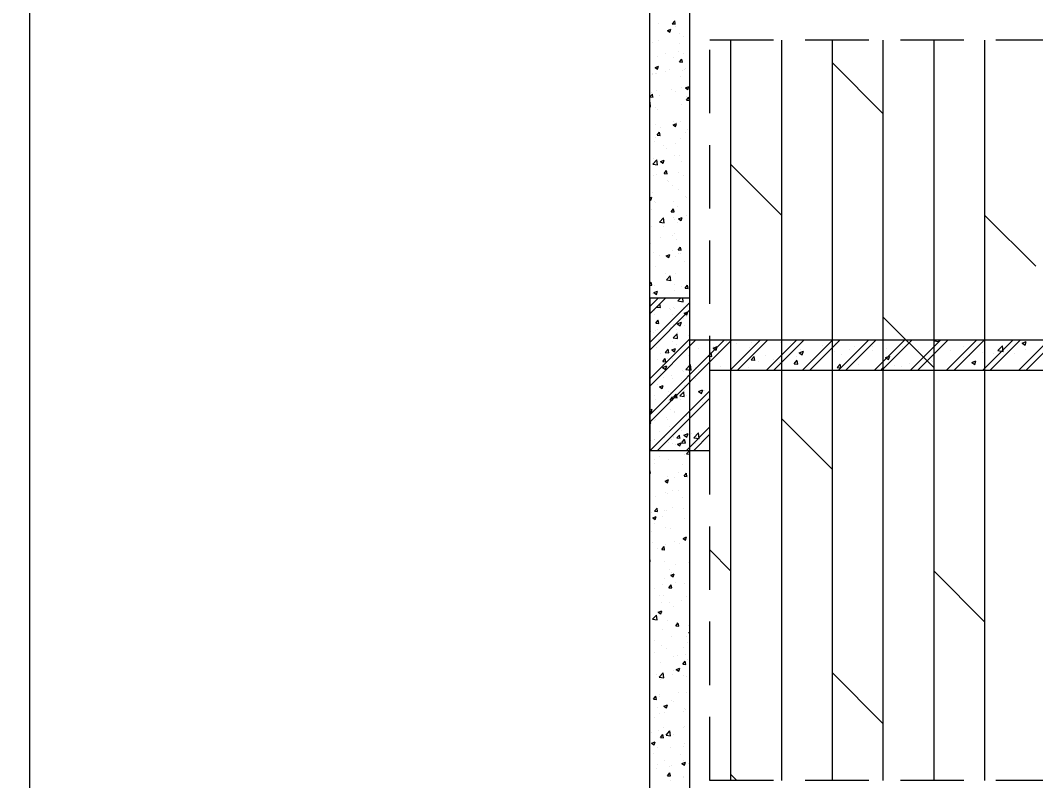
# Model space of a CAD drawing. Header units: millimetres. Extents: x 115500 to 206800, y -6300 to 53700.
# Drawn here: x 120652 to 125730, y 24099 to 27898 of the extents above; entities that cross this region are included whole.
import ezdxf

# ---------------------------------------------------------------- set-up
doc = ezdxf.new("R2010")
doc.units = ezdxf.units.MM
doc.linetypes.add('HIDDEN2', pattern=[4.7625, 3.175, -1.5875])
doc.layers.get('Defpoints').update_dxf_attribs({"color": 151, "lineweight": 9})
for name, color, linetype, lineweight in [('HT_Dim Grid$0$NDC_S_DIM', 1, 'Continuous', 15), ('NDC_S_BEAM', 3, 'HIDDEN2', 20), ('NDC_S_DIM', 1, 'Continuous', 15), ('NDC_S_HATCH MATERIAL', 8, 'Continuous', 13), ('NDC_S_SLAB', 2, 'Continuous', 20)]:
    doc.layers.add(name, color=color, linetype=linetype, lineweight=lineweight)
doc.styles.add('HT_Dim Grid$0$NDC_DIM', font='', dxfattribs={"width": 0.75})
doc.styles.get('HT_Dim Grid$0$NDC_DIM').set_extended_font_data('Dotum')
doc.dimstyles.new('HT_Dim Grid$0$NDC_dim_150', dxfattribs={"dimscale": 150, "dimtxt": 2.5, "dimasz": 1.5, "dimexe": 1.5, "dimexo": 2.5, "dimgap": 1, "dimtad": 1, "dimdec": 0, "dimzin": 0, "dimdsep": 46, "dimtxsty": 'HT_Dim Grid$0$NDC_DIM', "dimblk": 'HT_Dim Grid$0$DIMMARK', "dimcen": 0.09, "dimdle": 1.2, "dimclrd": 1, "dimclre": 1, "dimclrt": 3, "dimadec": 0, "dimazin": 0, "dimtfac": 1, "dimtdec": 0, "dimtix": 1, "dimtofl": 0, "dimtmove": 0, "dimatfit": 3, "dimfxl": 8, "dimfxlon": 1, "dimtolj": 1, "dimtzin": 0, "dimarcsym": 0})

# ---------------------------------------------------------------- blocks, each defined once
blk = doc.blocks.new('HT_Dim Grid$0$DIMMARK')
at = {"layer": 'HT_Dim Grid$0$NDC_S_DIM', "color": 1}
blk.add_line((-1.5, 0), (1, 0), dxfattribs=at)
at = {"layer": 'HT_Dim Grid$0$NDC_S_DIM', "color": 2, "const_width": 0.1}
blk.add_lwpolyline([(-0.424, -0.424), (0.424, 0.424)], dxfattribs=at)
blk = doc.blocks.new('*D50')
at = {"layer": 'Defpoints', "color": 0, "ltscale": 200, "transparency": 16777216}
for p in [(117900, 38500), (130700, 38500), (130700, 8900)]:
    blk.add_point(p, dxfattribs=at)
at = {"layer": 'HT_Dim Grid$0$NDC_S_DIM', "color": 1, "lineweight": -2, "ltscale": 200, "transparency": 16777216}
for p, q in [((119100, 38500), (117675, 38500)), ((117900, 9125), (117900, 38275)), ((119100, 8900), (117675, 8900))]:
    blk.add_line(p, q, dxfattribs=at)
at = {"layer": 'HT_Dim Grid$0$NDC_S_DIM', "color": 1, "lineweight": -2, "ltscale": 200, "transparency": 16777216, "xscale": 225, "yscale": 225, "zscale": 225}
for p, rotation in [((117900, 38500), 90), ((117900, 8900), 270)]:
    blk.add_blockref('HT_Dim Grid$0$DIMMARK', p, dxfattribs=dict(at, rotation=rotation))
at = {"layer": 'HT_Dim Grid$0$NDC_S_DIM', "color": 3, "ltscale": 200, "transparency": 16777216, "insert": (117562.2, 23700), "char_height": 375, "attachment_point": 5, "rotation": 90, "style": 'HT_Dim Grid$0$NDC_DIM'}
blk.add_mtext('\\A1;29600', dxfattribs=at)
blk = doc.blocks.new('*D70')
at = {"layer": 'Defpoints', "color": 0, "ltscale": 200, "transparency": 16777216}
for p in [(119100, 28200), (130700, 28200), (130700, 19200)]:
    blk.add_point(p, dxfattribs=at)
at = {"layer": 'HT_Dim Grid$0$NDC_S_DIM', "color": 1, "lineweight": -2, "ltscale": 200, "transparency": 16777216}
for p, q in [((120300, 28200), (118875, 28200)), ((119100, 19425), (119100, 27975)), ((120300, 19200), (118875, 19200))]:
    blk.add_line(p, q, dxfattribs=at)
at = {"layer": 'HT_Dim Grid$0$NDC_S_DIM', "color": 1, "lineweight": -2, "ltscale": 200, "transparency": 16777216, "xscale": 225, "yscale": 225, "zscale": 225}
for p, rotation in [((119100, 28200), 90), ((119100, 19200), 270)]:
    blk.add_blockref('HT_Dim Grid$0$DIMMARK', p, dxfattribs=dict(at, rotation=rotation))
at = {"layer": 'HT_Dim Grid$0$NDC_S_DIM', "color": 3, "ltscale": 200, "transparency": 16777216, "insert": (118762.2, 23700), "char_height": 375, "attachment_point": 5, "rotation": 90, "style": 'HT_Dim Grid$0$NDC_DIM'}
blk.add_mtext('\\A1;9000', dxfattribs=at)

msp = doc.modelspace()

# ---------------------------------------------------------------- linework, layer by layer
at = {"layer": 'Defpoints'}
msp.add_lwpolyline([(120700, 48500), (201600, 48500), (201600, -1100), (120700, -1100)], close=True, dxfattribs=at)
msp.add_lwpolyline([(120700, 48500), (201600, 48500), (201600, -1100), (120700, -1100)], close=True, dxfattribs=at)
at = {"layer": 'NDC_S_BEAM', "ltscale": 100}
for p, q in [((126800, 27800), (124100, 27800)), ((124100, 24100), (124100, 27800)), ((126800, 24100), (124100, 24100))]:
    msp.add_line(p, q, dxfattribs=at)
at = {"layer": 'NDC_S_DIM', "ltscale": 100}
for p, q in [((124000, 26509.8), (123800, 26509.8)), ((123800, 26509.8), (123800, 25749.8)), ((124000, 26299.8), (124000, 26509.8)), ((126800, 26299.8), (124000, 26299.8)), ((124100, 25749.8), (124100, 26149.8)), ((124100, 26149.8), (126800, 26149.8)), ((123800, 25749.8), (124100, 25749.8))]:
    msp.add_line(p, q, dxfattribs=at)
at = {"layer": 'NDC_S_HATCH MATERIAL', "linetype": 'Continuous', "ltscale": 100}
for p, q in [((123845, 27884.4), (123845, 27884.4)), ((123912.8, 27881.6), (123925.1, 27896.2)), ((123912.8, 27881.6), (123928, 27880.2)), ((123916.2, 27884.5), (123916.2, 27884.5)), ((123927.7, 27880.2), (123924.8, 27896.1)), ((123888.3, 27847.5), (123906.1, 27854.3)), ((123888.3, 27847.4), (123900.9, 27838.9)), ((123900.9, 27838.9), (123906, 27854.2)), ((123927.5, 27866.3), (123927.5, 27866.3)), ((123947.2, 27832.3), (123947.2, 27832.3)), ((123812.1, 27789.5), (123812.1, 27789.5)), ((123841.9, 27799.9), (123841.9, 27799.9)), ((123947.7, 27783.8), (123947.7, 27783.8)), ((123970.2, 27816.1), (123970.2, 27816.1)), ((124206, 24100), (124206, 27800)), ((124460, 24100), (124460, 27800)), ((124714, 24100), (124714, 27800)), ((124968, 24100), (124968, 27800)), ((125222, 24100), (125222, 27800)), ((125476, 24100), (125476, 27800)), ((123880.4, 27732.1), (123880.4, 27732.1)), ((123943.9, 27740.5), (123943.9, 27740.5)), ((123967.2, 27731.6), (123967.2, 27731.6)), ((123838.9, 27715.3), (123838.9, 27715.3)), ((123917.1, 27714.7), (123917.1, 27714.7)), ((123948.1, 27690.5), (123960.3, 27705.1)), ((123948.1, 27690.5), (123963.2, 27689.2)), ((123963, 27689.1), (123960, 27705)), ((124967.9, 27431.9), (124713.9, 27685.9)), ((123813.5, 27631.9), (123813.5, 27631.9)), ((123816.2, 27625.6), (123816.2, 27625.6)), ((123826.5, 27663.3), (123844.3, 27670.1)), ((123826.5, 27663.2), (123839.1, 27654.7)), ((123829.8, 27633.5), (123829.8, 27633.5)), ((123835.8, 27630.8), (123835.8, 27630.8)), ((123839.1, 27654.7), (123844.2, 27670)), ((123877.1, 27640.3), (123877.1, 27640.3)), ((123898.2, 27654), (123898.2, 27654)), ((123964.1, 27647), (123964.1, 27647)), ((123973.3, 27653), (123973.3, 27653)), ((123977.9, 27659), (123977.9, 27659)), ((123951.8, 27619.9), (123951.8, 27619.9)), ((123801.1, 27515.4), (123813.4, 27530)), ((123810.3, 27540.1), (123810.3, 27540.1)), ((123816, 27514), (123813.1, 27529.9)), ((123832.7, 27546.2), (123832.7, 27546.2)), ((123847.7, 27524.9), (123847.7, 27524.9)), ((123906.5, 27552.8), (123906.5, 27552.8)), ((123926.8, 27544.6), (123926.8, 27544.6)), ((123961, 27562.5), (123961, 27562.5)), ((123978.1, 27561), (123995.9, 27567.9)), ((123978.1, 27561), (123990.7, 27552.4)), ((123990.7, 27552.4), (123995.9, 27567.8)), ((123800, 27488.2), (123801.8, 27490.1)), ((123801.1, 27515.4), (123816.3, 27514.1)), ((123804.5, 27465.9), (123801.7, 27490)), ((123957.9, 27477.9), (123957.9, 27477.9)), ((123983.3, 27519.1), (123983.3, 27519.1)), ((123983.3, 27499.5), (123995.5, 27514)), ((123983.3, 27499.4), (123998.5, 27498.1)), ((123998.2, 27498.1), (123995.3, 27514)), ((123800, 27466.7), (123804.6, 27466)), ((123829.6, 27461.7), (123829.6, 27461.7)), ((123839.7, 27452.6), (123839.7, 27452.6)), ((123826.5, 27377.1), (123826.5, 27377.1)), ((123916.3, 27393.1), (123916.3, 27393.1)), ((123916.3, 27376.8), (123934.1, 27383.7)), ((123916.3, 27376.8), (123928.9, 27368.2)), ((123928.9, 27368.2), (123934.1, 27383.6)), ((123933.3, 27373.5), (123933.3, 27373.5)), ((123933.8, 27389.3), (123933.8, 27389.3)), ((123954.8, 27393.4), (123954.8, 27393.4)), ((123996.9, 27381.9), (123996.9, 27381.9)), ((123836.4, 27324.3), (123848.6, 27338.9)), ((123836.4, 27324.3), (123851.5, 27323)), ((123851.3, 27323), (123848.3, 27338.9)), ((123851.8, 27361), (123851.8, 27361)), ((123977.2, 27337.3), (123977.2, 27337.3)), ((123987.4, 27355.2), (123987.4, 27355.2)), ((123823.4, 27292.5), (123823.4, 27292.5)), ((123829, 27311.9), (123829, 27311.9)), ((123866.5, 27273.4), (123866.5, 27273.4)), ((123930, 27281.7), (123930, 27281.7)), ((123951.7, 27308.8), (123951.7, 27308.8)), ((123883.3, 27260.2), (123883.3, 27260.2)), ((123926, 27223), (123926, 27223)), ((123948.6, 27224.3), (123948.6, 27224.3)), ((123815.6, 27180.1), (123838.2, 27176.6)), ((123815.7, 27180), (123835.5, 27200.6)), ((123820.3, 27208), (123820.3, 27208)), ((123838.2, 27176.5), (123835.4, 27200.6)), ((123854.5, 27192.6), (123872.3, 27199.5)), ((123854.5, 27192.6), (123867.1, 27184.1)), ((123863.2, 27181.6), (123863.2, 27181.6)), ((123867.1, 27184.1), (123872.3, 27199.4)), ((123959.4, 27194.2), (123959.4, 27194.2)), ((124459.9, 26923.9), (124205.9, 27177.9)), ((123817.2, 27123.4), (123817.2, 27123.4)), ((123833.8, 27130.4), (123833.8, 27130.4)), ((123871.6, 27133.3), (123883.9, 27147.9)), ((123871.6, 27133.3), (123886.8, 27131.9)), ((123886.5, 27131.9), (123883.6, 27147.8)), ((123945.5, 27139.7), (123945.5, 27139.7)), ((123969.4, 27124.7), (123969.4, 27124.7)), ((123887.4, 27096.3), (123887.4, 27096.3)), ((123892.6, 27094), (123892.6, 27094)), ((123915.6, 27071.5), (123915.6, 27071.5)), ((123800, 27011.3), (123810.5, 27015.3)), ((123805.3, 26999.9), (123810.5, 27015.2)), ((123814.1, 27038.9), (123814.1, 27038.9)), ((123942.4, 27055.1), (123942.4, 27055.1)), ((123976.4, 27015.7), (123976.4, 27015.7)), ((123986.2, 27015), (123986.2, 27015)), ((123800, 27003.4), (123805.3, 26999.9)), ((123825.8, 26993.9), (123825.8, 26993.9)), ((123828.3, 26990.3), (123828.3, 26990.3)), ((123918.9, 26995.6), (123918.9, 26995.6)), ((123939.4, 26970.6), (123939.4, 26970.6)), ((123811.1, 26954.3), (123811.1, 26954.3)), ((123849.4, 26890.5), (123869.2, 26911.1)), ((123871.9, 26887), (123869.1, 26911.1)), ((123906.8, 26942.2), (123919.1, 26956.8)), ((123906.8, 26942.2), (123922, 26940.9)), ((123921.7, 26940.8), (123918.8, 26956.8)), ((123919.4, 26914.8), (123919.4, 26914.8)), ((123944.3, 26906.2), (123962.1, 26913)), ((123956.9, 26897.6), (123962.1, 26913)), ((123983, 26923.2), (123983, 26923.2)), ((125729.9, 26669.9), (125475.9, 26923.9)), ((123808, 26869.8), (123808, 26869.8)), ((123849.3, 26890.6), (123871.9, 26887.1)), ((123869.4, 26865.8), (123869.4, 26865.8)), ((123925.3, 26901.4), (123925.3, 26901.4)), ((123936.3, 26886), (123936.3, 26886)), ((123944.3, 26906.1), (123956.9, 26897.6)), ((123852.6, 26814.6), (123852.6, 26814.6)), ((123916.1, 26823), (123916.1, 26823)), ((123923, 26831.7), (123923, 26831.7)), ((123804.9, 26785.2), (123804.9, 26785.2)), ((123933.2, 26801.5), (123933.2, 26801.5)), ((123942.1, 26751.2), (123954.3, 26765.8)), ((123957, 26749.8), (123954, 26765.7)), ((123818.9, 26736.7), (123818.9, 26736.7)), ((123849.3, 26722.8), (123849.3, 26722.8)), ((123882.5, 26722), (123900.3, 26728.8)), ((123882.5, 26721.9), (123895.1, 26713.4)), ((123895.1, 26713.4), (123900.3, 26728.8)), ((123914.8, 26749.8), (123914.8, 26749.8)), ((123930.1, 26716.9), (123930.1, 26716.9)), ((123942.1, 26751.2), (123957.3, 26749.8)), ((123945.5, 26735.5), (123945.5, 26735.5)), ((123954.5, 26731), (123954.5, 26731)), ((123801.8, 26700.7), (123801.8, 26700.7)), ((123827.5, 26668.6), (123827.5, 26668.6)), ((123975.7, 26694), (123975.7, 26694)), ((123878.7, 26635.3), (123878.7, 26635.3)), ((123883, 26601), (123902.8, 26621.6)), ((123905.6, 26597.5), (123902.8, 26621.6)), ((123927, 26632.4), (123927, 26632.4)), ((123800, 26581.8), (123807.4, 26590.6)), ((123800, 26575.6), (123810.3, 26574.7)), ((123810, 26574.7), (123807.1, 26590.6)), ((123823, 26572.8), (123823, 26572.8)), ((123883, 26601.1), (123905.6, 26597.6)), ((123905, 26601.2), (123905, 26601.2)), ((123924.5, 26579.7), (123924.5, 26579.7)), ((123958.6, 26567.1), (123958.6, 26567.1)), ((123972.3, 26556.2), (123972.3, 26556.2)), ((123977.3, 26560.1), (123989.6, 26574.7)), ((123977.3, 26560.1), (123992.5, 26558.8)), ((123992.2, 26558.7), (123989.3, 26574.6)), ((123800, 26431.4), (123878.4, 26509.8)), ((123800, 26468.1), (123841.6, 26509.8)), ((123811.9, 26535.1), (123811.9, 26535.1)), ((123820.7, 26537.8), (123838.5, 26544.6)), ((123820.7, 26537.7), (123833.3, 26529.2)), ((123833.3, 26529.2), (123838.5, 26544.6)), ((123923.9, 26547.8), (123923.9, 26547.8)), ((123940.4, 26496.3), (123953.3, 26509.8)), ((123967.1, 26492.1), (123965, 26509.8)), ((123800, 26287.8), (124000, 26487.8)), ((123835.2, 26464.5), (123849.7, 26481.7)), ((123835.2, 26464.5), (123853.1, 26462.9)), ((123849.4, 26502.3), (123849.4, 26502.3)), ((123853.1, 26462.8), (123849.7, 26481.6)), ((123854.5, 26472.1), (123854.5, 26472.1)), ((123900, 26457.5), (123900, 26457.5)), ((123905.5, 26456), (123905.5, 26456)), ((123920.8, 26463.3), (123920.8, 26463.3)), ((123922.5, 26461), (123922.5, 26461)), ((123940.4, 26496.3), (123967.1, 26492.2)), ((123969.1, 26464.4), (123969.1, 26464.4)), ((123990.1, 26466.3), (123990.1, 26466.3)), ((123800, 26251.1), (124000, 26451.1)), ((123824.9, 26447.6), (123824.9, 26447.6)), ((123825.6, 26427.4), (123825.6, 26427.4)), ((123914.1, 26428.2), (123914.1, 26428.2)), ((123970.7, 26409.9), (123970.7, 26409.9)), ((123972.3, 26435.6), (123990.1, 26442.4)), ((123972.3, 26435.5), (123984.9, 26427)), ((123984.9, 26427), (123990.1, 26442.3)), ((123985.7, 26420.7), (123985.7, 26420.7)), ((123999.8, 26423.5), (123999.8, 26423.5)), ((125221.9, 26161.9), (124967.9, 26415.9)), ((123830.4, 26385), (123842.6, 26399.6)), ((123830.4, 26385), (123845.6, 26383.7)), ((123838.7, 26355.9), (123838.7, 26355.9)), ((123845.3, 26383.6), (123842.4, 26399.5)), ((123845.8, 26402.4), (123845.8, 26402.4)), ((123902.2, 26364.2), (123902.2, 26364.2)), ((123917.7, 26378.7), (123917.7, 26378.7)), ((123934.7, 26354.1), (123934.7, 26354.1)), ((123937.6, 26381.9), (123958.6, 26389.9)), ((123937.6, 26381.9), (123952.5, 26371.8)), ((123952.5, 26371.7), (123958.6, 26389.8)), ((123974.9, 26372.4), (123974.9, 26372.4)), ((123998.4, 26376.9), (123998.4, 26376.9)), ((123800, 26107.5), (124000, 26307.5)), ((123805, 26342.3), (123805, 26342.3)), ((123821.1, 26339.2), (123821.1, 26339.2)), ((123826.8, 26347), (123826.8, 26347)), ((123842.1, 26302.6), (123842.1, 26302.6)), ((123858.6, 26308.2), (123858.6, 26308.2)), ((123862.8, 26308.5), (123862.8, 26308.5)), ((123916.7, 26311.6), (123936.5, 26332.2)), ((123916.7, 26311.7), (123939.3, 26308.2)), ((123939.2, 26308.1), (123936.4, 26332.2)), ((123940.6, 26336.5), (123940.6, 26336.5)), ((123994.2, 26302.4), (123994.2, 26302.4)), ((123996.1, 26323.7), (123996.1, 26323.7)), ((123800, 26070.8), (124029, 26299.8)), ((123800, 25890.5), (124209.3, 26299.8)), ((123800, 25927.2), (124172.5, 26299.8)), ((123835.4, 26264.1), (123835.4, 26264.1)), ((123876.8, 26238.8), (123891.3, 26256.1)), ((123894.8, 26237.2), (123891.3, 26256)), ((123910.5, 26251.4), (123928.3, 26258.2)), ((123910.5, 26251.3), (123923.1, 26242.8)), ((123914.6, 26294.1), (123914.6, 26294.1)), ((123923.1, 26242.8), (123928.3, 26258.1)), ((123923.8, 26258.1), (123923.8, 26258.1)), ((123931.6, 26276.7), (123931.6, 26276.7)), ((124045.3, 26260.7), (124045.3, 26260.7)), ((124116.6, 26261.1), (124137.6, 26269.1)), ((124116.6, 26261.1), (124131.6, 26251)), ((124120.4, 26270.6), (124120.4, 26270.6)), ((124131.6, 26250.9), (124137.7, 26269)), ((124133.3, 26260.9), (124133.3, 26260.9)), ((124183.1, 26294.9), (124183.1, 26294.9)), ((124202.9, 26149.8), (124352.9, 26299.8)), ((124234, 26285.6), (124234, 26285.6)), ((124239.6, 26149.8), (124389.6, 26299.8)), ((124299.8, 26265.5), (124299.8, 26265.5)), ((124308.2, 26290.9), (124308.2, 26290.9)), ((124343.2, 26288.2), (124343.2, 26288.2)), ((124383.2, 26149.8), (124533.2, 26299.8)), ((124419.9, 26149.8), (124569.9, 26299.8)), ((124453.9, 26286.6), (124453.9, 26286.6)), ((124503.4, 26281.4), (124503.4, 26281.4)), ((124555.1, 26255.1), (124555.1, 26255.1)), ((124563.5, 26149.8), (124713.5, 26299.8)), ((124600.2, 26149.8), (124750.2, 26299.8)), ((124663.5, 26274.6), (124663.5, 26274.6)), ((124730, 26285.1), (124730, 26285.1)), ((124743.8, 26149.8), (124893.8, 26299.8)), ((124780.5, 26149.8), (124930.5, 26299.8)), ((124797.8, 26251.9), (124797.8, 26251.9)), ((124823.7, 26267.9), (124823.7, 26267.9)), ((124911.5, 26266.8), (124911.5, 26266.8)), ((124924.1, 26149.8), (125074.1, 26299.8)), ((124960.9, 26149.8), (125110.9, 26299.8)), ((124983.8, 26261.1), (124983.8, 26261.1)), ((125063.1, 26268.8), (125063.1, 26268.8)), ((125100.9, 26291.8), (125100.9, 26291.8)), ((125104.4, 26149.8), (125254.4, 26299.8)), ((125141.2, 26149.8), (125291.2, 26299.8)), ((125144, 26254.3), (125144, 26254.3)), ((125218.9, 26291.3), (125218.9, 26291.3)), ((125221.1, 26297.7), (125223.1, 26299.8)), ((125221.1, 26297.7), (125247.8, 26293.5)), ((125245.8, 26299.8), (125245.9, 26299.7)), ((125245.9, 26299.6), (125246, 26299.8)), ((125247.8, 26293.5), (125247, 26299.8)), ((125284.7, 26149.8), (125434.7, 26299.8)), ((125321.5, 26149.8), (125471.5, 26299.8)), ((125369.4, 26270.2), (125369.4, 26270.2)), ((125465, 26149.8), (125615, 26299.8)), ((125501.8, 26149.8), (125651.8, 26299.8)), ((125541.2, 26248), (125564.6, 26272.4)), ((125567.9, 26243.8), (125564.6, 26272.3)), ((125645.4, 26149.8), (125795.4, 26299.8)), ((125662.1, 26285.8), (125683.1, 26293.8)), ((125662.1, 26285.8), (125677, 26275.7)), ((125676.7, 26254.2), (125676.7, 26254.2)), ((125677.1, 26275.6), (125683.1, 26293.7)), ((125682.1, 26149.8), (125832.1, 26299.8)), ((123838.5, 26202.7), (123838.5, 26202.7)), ((123855.8, 26235.8), (123855.8, 26235.8)), ((123865.6, 26193.9), (123877.9, 26208.5)), ((123876.8, 26238.8), (123894.7, 26237.3)), ((123880.5, 26192.5), (123877.6, 26208.5)), ((123890.1, 26207.4), (123890.1, 26207.4)), ((123911.6, 26209.6), (123911.6, 26209.6)), ((123958.3, 26230.9), (123958.3, 26230.9)), ((123992.5, 26223.8), (123992.5, 26223.8)), ((124092, 26220), (124106.5, 26237.2)), ((124092, 26220), (124109.9, 26218.4)), ((124109.9, 26218.3), (124106.5, 26237.1)), ((124144, 26243), (124144, 26243)), ((124307.2, 26201.2), (124321.6, 26218.4)), ((124307.2, 26201.2), (124325.1, 26199.6)), ((124325.1, 26199.5), (124321.7, 26218.3)), ((124380.1, 26225.1), (124380.1, 26225.1)), ((124419.7, 26202.1), (124419.7, 26202.1)), ((124533.3, 26217.1), (124533.3, 26217.1)), ((124547.8, 26237), (124568.8, 26245.1)), ((124547.8, 26237), (124562.7, 26227)), ((124562.7, 26226.9), (124568.8, 26245)), ((124601.8, 26206), (124601.8, 26206)), ((124722.7, 26242), (124722.7, 26242)), ((124757.6, 26228.5), (124757.6, 26228.5)), ((124911.6, 26249.6), (124911.6, 26249.6)), ((124978.9, 26213), (124999.9, 26221.1)), ((124978.9, 26213), (124993.8, 26203)), ((124993.9, 26202.9), (124999.9, 26221)), ((125019.5, 26210.2), (125019.5, 26210.2)), ((125194.5, 26240.2), (125194.5, 26240.2)), ((125304.1, 26247.6), (125304.1, 26247.6)), ((125369.3, 26212.5), (125369.3, 26212.5)), ((125400.2, 26223.3), (125400.2, 26223.3)), ((125464.3, 26240.8), (125464.3, 26240.8)), ((125475.3, 26233.1), (125475.3, 26233.1)), ((125520.9, 26231.7), (125520.9, 26231.7)), ((125541.2, 26248), (125567.9, 26243.9)), ((125588.9, 26248.1), (125588.9, 26248.1)), ((125624.4, 26234), (125624.4, 26234)), ((123804.4, 26155.2), (123804.4, 26155.2)), ((123864.6, 26164.3), (123885.6, 26172.4)), ((123864.6, 26164.3), (123879.5, 26154.2)), ((123864.8, 26176.5), (123864.8, 26176.5)), ((123865.6, 26193.9), (123880.8, 26192.6)), ((123879.5, 26154.1), (123885.6, 26172.3)), ((123980.2, 26154.4), (124003.5, 26178.8)), ((123980.2, 26154.4), (124006.8, 26150.3)), ((124006.9, 26150.2), (124003.5, 26178.7)), ((124030.2, 26165), (124030.2, 26165)), ((124041.5, 26152.3), (124041.5, 26152.3)), ((124155.1, 26167.3), (124155.1, 26167.3)), ((124205.1, 26195), (124205.1, 26195)), ((124296.2, 26165.6), (124296.2, 26165.6)), ((124344.6, 26192.2), (124344.6, 26192.2)), ((124450.2, 26186.8), (124450.2, 26186.8)), ((124522.3, 26182.4), (124536.8, 26199.6)), ((124522.3, 26182.4), (124540.3, 26180.8)), ((124540.3, 26180.7), (124536.8, 26199.5)), ((124669.6, 26150.1), (124669.6, 26150.1)), ((124737.5, 26163.5), (124752, 26180.8)), ((124737.5, 26163.5), (124755.5, 26162)), ((124755.5, 26161.9), (124752, 26180.7)), ((124844.6, 26180.1), (124844.6, 26180.1)), ((124956.9, 26149.8), (124967.2, 26161.9)), ((124969.4, 26149.8), (124967.2, 26161.8)), ((125022, 26173.5), (125022, 26173.5)), ((125059.5, 26168.9), (125059.5, 26168.9)), ((125097.1, 26183.4), (125097.1, 26183.4)), ((125210.7, 26198.3), (125210.7, 26198.3)), ((125215.3, 26191.4), (125215.3, 26191.4)), ((125410.1, 26189), (125431.1, 26197.1)), ((125410.1, 26189), (125425, 26178.9)), ((125425, 26178.8), (125431.1, 26197)), ((125673, 26154.4), (125673, 26154.4)), ((125699.5, 26154.7), (125699.5, 26154.7)), ((125707, 26151.3), (125707, 26151.3)), ((123834.8, 26102.8), (123834.8, 26102.8)), ((123855.2, 26135), (123855.2, 26135)), ((123867.6, 26114.9), (123867.6, 26114.9)), ((123908.5, 26125), (123908.5, 26125)), ((123913.3, 26106.5), (123913.3, 26106.5)), ((123964.5, 26148.4), (123964.5, 26148.4)), ((123966.4, 26142.4), (123966.4, 26142.4)), ((123988.8, 26123.9), (123988.8, 26123.9)), ((124027.8, 26108.1), (124027.8, 26108.1)), ((123840.6, 26077.6), (123840.6, 26077.6)), ((123848.7, 26067.2), (123866.5, 26074)), ((123848.7, 26067.1), (123861.3, 26058.6)), ((123861.3, 26058.6), (123866.5, 26073.9)), ((123958.4, 26097.5), (123958.4, 26097.5)), ((123974.2, 26050.8), (123974.2, 26050.8)), ((123976.2, 26071.9), (123976.2, 26071.9)), ((124043.6, 26043.5), (124064.6, 26051.6)), ((124058.6, 26033.4), (124064.7, 26051.5)), ((124076.2, 26048.9), (124076.2, 26048.9)), ((123802.9, 25749.8), (124100, 26046.9)), ((123826, 26025.3), (123826, 26025.3)), ((123831.2, 26002.9), (123831.2, 26002.9)), ((123839.6, 25749.8), (124100, 26010.1)), ((123887.4, 26024.1), (123887.4, 26024.1)), ((123891.6, 25997.3), (123891.6, 25997.3)), ((123894.2, 26043.5), (123894.2, 26043.5)), ((123900.9, 26002.9), (123913.1, 26017.5)), ((123900.9, 26002.9), (123916.1, 26001.5)), ((123905.4, 26040.5), (123905.4, 26040.5)), ((123915.8, 26001.5), (123912.8, 26017.4)), ((123918.4, 26013.2), (123932.9, 26030.4)), ((123918.4, 26013.2), (123936.4, 26011.6)), ((123936.4, 26011.5), (123932.9, 26030.3)), ((123950.3, 26022.2), (123972.9, 26018.7)), ((123950.4, 26022.1), (123970.2, 26042.7)), ((123955.2, 26005.7), (123955.2, 26005.7)), ((123962.6, 26034), (123962.6, 26034)), ((123969.8, 26030), (123969.8, 26030)), ((123972.9, 26018.6), (123970.1, 26042.7)), ((123985.2, 26024.1), (123985.2, 26024.1)), ((124043.6, 26043.5), (124058.6, 26033.5)), ((123800, 25950), (123812.6, 25954.8)), ((123806.5, 25936.6), (123812.6, 25954.7)), ((123902.3, 25955.9), (123902.3, 25955.9)), ((123904.8, 25995.9), (123904.8, 25995.9)), ((124065, 25989.1), (124065, 25989.1)), ((123800, 25941.1), (123806.5, 25936.7)), ((123808.5, 25905.8), (123808.5, 25905.8)), ((123824.8, 25897.1), (123824.8, 25897.1)), ((123827.5, 25903.1), (123827.5, 25903.1)), ((123883.6, 25915.7), (123883.6, 25915.7)), ((123888.3, 25905.5), (123888.3, 25905.5)), ((123923.1, 25936.5), (123923.1, 25936.5)), ((123925.7, 25942.8), (123925.7, 25942.8)), ((123981.5, 25924.2), (123981.5, 25924.2)), ((123984.5, 25918.2), (123984.5, 25918.2)), ((123997.2, 25930.6), (123997.2, 25930.6)), ((124713.9, 25653.9), (124459.9, 25907.9)), ((123800, 25888), (123804.7, 25889.8)), ((123800, 25875.8), (123804.7, 25889.7)), ((123899.2, 25871.4), (123899.2, 25871.4)), ((123957.4, 25851), (123957.4, 25851)), ((123983.2, 25749.8), (124100, 25866.6)), ((123804.7, 25797.3), (123804.7, 25797.3)), ((123821.5, 25805.3), (123821.5, 25805.3)), ((123823.9, 25803.2), (123823.9, 25803.2)), ((123846.4, 25842.6), (123846.4, 25842.6)), ((123876.2, 25813), (123876.2, 25813)), ((123909.7, 25802.3), (123909.7, 25802.3)), ((123917.7, 25818), (123917.7, 25818)), ((123918.3, 25812.3), (123918.3, 25812.3)), ((123936.1, 25811.8), (123948.4, 25826.4)), ((123936.1, 25811.8), (123951.3, 25810.5)), ((123951, 25810.4), (123948.1, 25826.4)), ((123960.1, 25787.5), (123974.5, 25804.8)), ((123970.6, 25826), (123991.7, 25834)), ((123970.6, 25826), (123985.6, 25815.9)), ((123978, 25785.9), (123974.5, 25804.7)), ((123977.9, 25824.3), (123977.9, 25824.3)), ((123985.6, 25815.8), (123991.7, 25833.9)), ((124006.6, 25835.8), (124006.6, 25835.8)), ((124019.9, 25812.5), (124043.3, 25836.9)), ((124019.9, 25749.8), (124100, 25829.8)), ((124019.9, 25812.5), (124046.6, 25808.4)), ((124046.6, 25808.3), (124043.3, 25836.8)), ((124069.8, 25795.5), (124069.8, 25795.5)), ((123854.3, 25755.1), (123854.3, 25755.1)), ((123896.1, 25786.8), (123896.1, 25786.8)), ((123912.6, 25784.9), (123912.6, 25784.9)), ((123929.8, 25778.9), (123929.8, 25778.9)), ((123938.5, 25780.7), (123956.3, 25787.5)), ((123938.5, 25780.7), (123951.1, 25772.1)), ((123951.1, 25772.1), (123956.3, 25787.5)), ((123960.1, 25787.5), (123978, 25786)), ((123984.1, 25732.6), (124000, 25749.2)), ((124029.3, 25785.1), (124029.3, 25785.1)), ((123825.3, 25703.7), (123825.3, 25703.7)), ((123850.9, 25717.8), (123850.9, 25717.8)), ((123893, 25702.3), (123893, 25702.3)), ((123973.4, 25729.1), (123973.4, 25729.1)), ((123984, 25732.7), (124000, 25730.2)), ((123800, 25649.6), (123801.4, 25651.3)), ((123804.1, 25635.3), (123801.1, 25651.2)), ((123825.7, 25683.9), (123825.7, 25683.9)), ((123961.3, 25678.2), (123961.3, 25678.2)), ((123800, 25635.8), (123804.4, 25635.4)), ((123876.7, 25596.5), (123894.5, 25603.4)), ((123876.7, 25596.5), (123889.3, 25587.9)), ((123889.3, 25587.9), (123894.5, 25603.3)), ((123889.9, 25617.7), (123889.9, 25617.7)), ((123922.3, 25614.8), (123922.3, 25614.8)), ((123944.5, 25638.7), (123944.5, 25638.7)), ((123971.4, 25620.8), (123983.6, 25635.4)), ((123971.4, 25620.8), (123986.6, 25619.4)), ((123986.3, 25619.4), (123983.3, 25635.3)), ((123911.8, 25548.4), (123911.8, 25548.4)), ((123941.3, 25546.9), (123941.3, 25546.9)), ((123829.8, 25520), (123829.8, 25520)), ((123877.7, 25538.5), (123877.7, 25538.5)), ((123886.8, 25533.2), (123886.8, 25533.2)), ((123965.4, 25514.3), (123965.4, 25514.3)), ((123810.9, 25438.4), (123810.9, 25438.4)), ((123824.4, 25445.6), (123836.7, 25460.2)), ((123824.4, 25445.6), (123839.6, 25444.3)), ((123839.3, 25444.3), (123836.4, 25460.2)), ((123874.4, 25446.7), (123874.4, 25446.7)), ((123883.8, 25448.6), (123883.8, 25448.6)), ((123911.8, 25463.3), (123911.8, 25463.3)), ((123970.6, 25459.4), (123970.6, 25459.4)), ((123814.9, 25412.3), (123832.7, 25419.2)), ((123814.9, 25412.3), (123827.5, 25403.8)), ((123827.5, 25403.8), (123832.7, 25419.1)), ((123861.3, 25419.3), (123861.3, 25419.3)), ((123972.7, 25407.5), (123972.7, 25407.5)), ((123996.9, 25413.5), (123996.9, 25413.5)), ((123807.6, 25346.6), (123807.6, 25346.6)), ((123824.5, 25382.1), (123824.5, 25382.1)), ((123880.7, 25364), (123880.7, 25364)), ((123903.8, 25359.2), (123903.8, 25359.2)), ((123811.8, 25289.5), (123811.8, 25289.5)), ((123921.6, 25293.2), (123921.6, 25293.2)), ((123966.5, 25310.1), (123984.3, 25316.9)), ((123966.5, 25310), (123979.1, 25301.5)), ((123979.1, 25301.5), (123984.3, 25316.8)), ((123837, 25259), (123837, 25259)), ((123859.7, 25254.6), (123871.9, 25269.2)), ((123859.7, 25254.6), (123874.9, 25253.3)), ((123865.4, 25255.4), (123865.4, 25255.4)), ((123874.6, 25253.2), (123871.6, 25269.1)), ((123877.6, 25279.5), (123877.6, 25279.5)), ((123947.4, 25283.7), (123947.4, 25283.7)), ((123997.4, 25280.2), (123997.4, 25280.2)), ((124205.9, 25145.9), (124100, 25251.9)), ((123800, 25216.2), (123800.1, 25216.3)), ((123800, 25192.8), (123802.9, 25192.3)), ((123802.9, 25192.2), (123800.1, 25216.3)), ((123874.5, 25194.9), (123874.5, 25194.9)), ((123994.2, 25188.4), (123994.2, 25188.4)), ((123896.9, 25154.6), (123896.9, 25154.6)), ((123911.1, 25141.6), (123911.1, 25141.6)), ((123930.6, 25180), (123930.6, 25180)), ((125475.9, 24891.9), (125221.9, 25145.9)), ((123871.4, 25110.4), (123871.4, 25110.4)), ((123904.7, 25125.9), (123922.5, 25132.7)), ((123904.7, 25125.8), (123917.3, 25117.3)), ((123917.3, 25117.3), (123922.5, 25132.7)), ((123927.4, 25088.2), (123927.4, 25088.2)), ((123971.9, 25085.9), (123971.9, 25085.9)), ((123823.8, 25060.4), (123823.8, 25060.4)), ((123863.8, 25079.8), (123863.8, 25079.8)), ((123894.9, 25063.5), (123907.2, 25078.1)), ((123894.9, 25063.5), (123910.1, 25062.2)), ((123909.8, 25062.1), (123906.9, 25078.1)), ((123847.4, 25024.8), (123847.4, 25024.8)), ((123860.5, 24988), (123860.5, 24988)), ((123868.3, 25025.8), (123868.3, 25025.8)), ((123901, 24990.7), (123901, 24990.7)), ((123956.7, 25000.7), (123956.7, 25000.7)), ((123983, 25019.1), (123983, 25019.1)), ((123842.9, 24941.7), (123860.7, 24948.5)), ((123842.9, 24941.6), (123855.5, 24933.1)), ((123855.5, 24933.1), (123860.7, 24948.5)), ((123865.2, 24941.3), (123865.2, 24941.3)), ((123920.8, 24971.5), (123920.8, 24971.5)), ((123997.2, 24960.3), (123997.2, 24960.3)), ((123814, 24906.3), (123833.8, 24926.9)), ((123814, 24906.4), (123836.6, 24902.9)), ((123836.5, 24902.8), (123833.7, 24926.9)), ((123889.9, 24900.5), (123889.9, 24900.5)), ((123930.2, 24872.5), (123942.4, 24887.1)), ((123932.5, 24890), (123932.5, 24890)), ((123945, 24871.1), (123942.1, 24887)), ((123862.1, 24856.7), (123862.1, 24856.7)), ((123930.2, 24872.5), (123945.3, 24871.1)), ((123994.1, 24875.8), (123994.1, 24875.8)), ((123994.5, 24839.4), (124000, 24835.7)), ((123994.6, 24839.4), (124000, 24841.5)), ((123823.1, 24800.3), (123823.1, 24800.3)), ((123910.3, 24820), (123910.3, 24820)), ((123983.5, 24821.4), (123983.5, 24821.4)), ((123991, 24791.2), (123991, 24791.2)), ((123801, 24731.8), (123801, 24731.8)), ((123823.1, 24738.8), (123823.1, 24738.8)), ((123859.1, 24772.2), (123859.1, 24772.2)), ((123883, 24760.2), (123883, 24760.2)), ((123971.2, 24764.2), (123971.2, 24764.2)), ((123980.3, 24729.6), (123980.3, 24729.6)), ((123856, 24687.6), (123856, 24687.6)), ((123916.7, 24721.2), (123916.7, 24721.2)), ((123936.6, 24726.1), (123936.6, 24726.1)), ((123965.4, 24681.4), (123977.6, 24696)), ((123965.4, 24681.4), (123980.6, 24680.1)), ((123980.3, 24680), (123977.4, 24696)), ((123987.9, 24706.6), (123987.9, 24706.6)), ((123832.5, 24631.1), (123832.5, 24631.1)), ((123847.7, 24616.8), (123867.5, 24637.4)), ((123870.2, 24613.3), (123867.4, 24637.4)), ((123913.5, 24629.4), (123913.5, 24629.4)), ((123920.1, 24649.9), (123920.1, 24649.9)), ((123932.7, 24655.2), (123945.4, 24646.7)), ((123932.8, 24655.3), (123950.5, 24662.1)), ((123945.4, 24646.7), (123950.5, 24662)), ((124967.9, 24383.9), (124713.9, 24637.9)), ((123847.6, 24616.9), (123870.2, 24613.4)), ((123849.9, 24621.1), (123849.9, 24621.1)), ((123852.9, 24603), (123852.9, 24603)), ((123968.1, 24625.4), (123968.1, 24625.4)), ((123984.8, 24622.1), (123984.8, 24622.1)), ((123846.6, 24529.2), (123846.6, 24529.2)), ((123942.8, 24541.9), (123942.8, 24541.9)), ((123981.7, 24537.5), (123981.7, 24537.5)), ((123818.5, 24506.3), (123830.7, 24520.9)), ((123818.5, 24506.3), (123833.6, 24505)), ((123833.3, 24504.9), (123830.4, 24520.8)), ((123849.8, 24518.5), (123849.8, 24518.5)), ((123871, 24471.1), (123888.7, 24477.9)), ((123883.6, 24462.5), (123888.7, 24477.8)), ((123909.6, 24498.3), (123909.6, 24498.3)), ((123918.6, 24495.6), (123918.6, 24495.6)), ((123836.6, 24467.2), (123836.6, 24467.2)), ((123846.7, 24433.9), (123846.7, 24433.9)), ((123870.9, 24471), (123883.6, 24462.5)), ((123876, 24441.7), (123876, 24441.7)), ((123970.4, 24442.6), (123970.4, 24442.6)), ((123972.1, 24461.5), (123972.1, 24461.5)), ((123978.6, 24453), (123978.6, 24453)), ((123822.3, 24417.2), (123822.3, 24417.2)), ((123809.2, 24341.5), (123809.2, 24341.5)), ((123843.6, 24349.4), (123843.6, 24349.4)), ((123853.7, 24315.2), (123865.9, 24329.8)), ((123868.6, 24313.9), (123865.7, 24329.8)), ((123868.1, 24366.5), (123868.1, 24366.5)), ((123881.3, 24327.4), (123903.9, 24323.9)), ((123881.4, 24327.3), (123901.1, 24347.9)), ((123903.9, 24323.8), (123901.1, 24347.9)), ((123919.3, 24328.3), (123919.3, 24328.3)), ((123969.6, 24362.7), (123969.6, 24362.7)), ((123975.5, 24368.4), (123975.5, 24368.4)), ((123809.1, 24286.8), (123821.8, 24278.3)), ((123809.2, 24286.9), (123826.9, 24293.7)), ((123821.8, 24278.3), (123826.9, 24293.6)), ((123853.7, 24315.2), (123868.9, 24313.9)), ((123966.4, 24270.9), (123966.4, 24270.9)), ((123972.4, 24283.9), (123972.4, 24283.9)), ((123818.6, 24236.7), (123818.6, 24236.7)), ((123840.5, 24264.8), (123840.5, 24264.8)), ((123902.8, 24262.5), (123902.8, 24262.5)), ((123954.2, 24230.9), (123954.2, 24230.9)), ((123837.4, 24180.3), (123837.4, 24180.3)), ((123872.2, 24202.5), (123872.2, 24202.5)), ((123899.6, 24170.7), (123899.6, 24170.7)), ((123908.8, 24176.7), (123908.8, 24176.7)), ((123960.7, 24184.5), (123973.4, 24176)), ((123960.8, 24184.6), (123978.5, 24191.4)), ((123969.4, 24199.3), (123969.4, 24199.3)), ((123973.4, 24176), (123978.5, 24191.4)), ((123995.8, 24183.3), (123995.8, 24183.3)), ((123836, 24162.3), (123836, 24162.3)), ((123888.9, 24124.2), (123901.2, 24138.8)), ((123888.9, 24124.2), (123904.1, 24122.9)), ((123903.8, 24122.8), (123900.9, 24138.7)), ((123969.7, 24120.9), (123969.7, 24120.9)), ((124235.9, 24100), (124205.9, 24129.9)), ((123903.7, 24101.8), (123903.7, 24101.8)), ((123966.3, 24114.8), (123966.3, 24114.8))]:
    msp.add_line(p, q, dxfattribs=at)
at = {"layer": 'NDC_S_SLAB', "ltscale": 10}
for p, q in [((123800, 9450), (123800, 37137.9)), ((124000, 9450), (124000, 37137.9))]:
    msp.add_line(p, q, dxfattribs=at)

# ---------------------------------------------------------------- dimensions: what is measured, and where the dimension line sits
at = {"layer": 'HT_Dim Grid$0$NDC_S_DIM', "ltscale": 200}
for base, p1, p2, picture, middle in [((117900, 38500), (130700, 8900), (130700, 38500), '*D50', (117562.2, 23700)), ((119100, 28200), (130700, 19200), (130700, 28200), '*D70', (118762.2, 23700))]:
    dim = msp.add_linear_dim(base=base, p1=p1, p2=p2, angle=90, dimstyle='HT_Dim Grid$0$NDC_dim_150', override={"dimtmove": 1}, dxfattribs=at)
    dim.commit()
    dim.dimension.update_dxf_attribs({"geometry": picture, "text_midpoint": middle})

doc.saveas('drawing.dxf')
